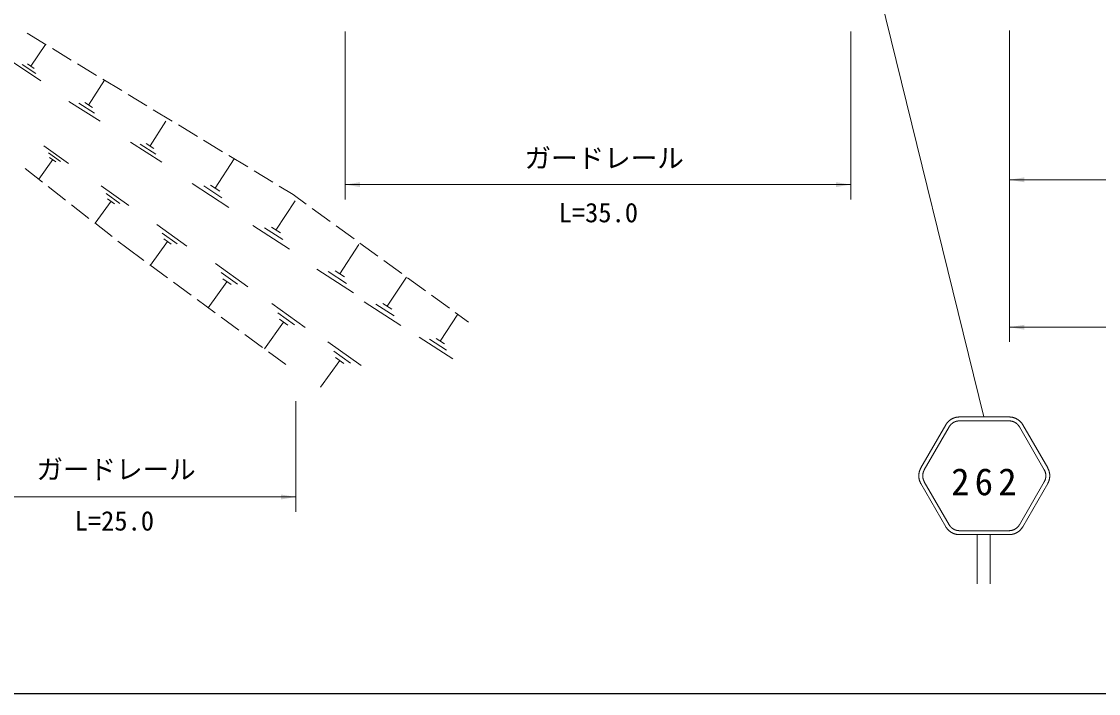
# Model space of a CAD drawing. Units: millimetres, scale not verified. Extents: x 40000 to 680000, y 20000 to 380000.
# Drawn here: x 84816 to 157882, y 205000 to 250586 of the extents above; entities that cross this region are included whole.
import ezdxf
from ezdxf.enums import TextEntityAlignment as Align

# ---------------------------------------------------------------- set-up
doc = ezdxf.new("R2010")
doc.units = ezdxf.units.MM
doc.header["$LTSCALE"] = 1000
for name, color, linetype, lineweight in [('M-STR-HTXT', 7, 'Continuous', 13), ('M-STR-STRC', 7, 'Continuous', 13), ('M-TTL-BAND', 7, 'Continuous', 25), ('M-WORK', 1, 'Continuous', 13)]:
    doc.layers.add(name, color=color, linetype=linetype, lineweight=lineweight)
doc.styles.add('ＭＳ ゴシック', font='')
doc.styles.get('ＭＳ ゴシック').set_extended_font_data('MS Gothic')

# ---------------------------------------------------------------- blocks, each defined once
blk = doc.blocks.new('filled_arrow')
at = {"color": 0, "linetype": 'Continuous', "lineweight": -2}
blk.add_solid([(7.5, 1.25), (0, 0), (7.5, -1.25)], dxfattribs=at)

msp = doc.modelspace()

# ---------------------------------------------------------------- linework, layer by layer
at = {"layer": 'M-STR-HTXT'}
for p, q in [((106781, 249908), (106781, 238523)), ((141070, 249908), (141070, 238523)), ((151854, 249985), (151854, 228848)), ((151854, 239848), (199391, 239848)), ((106781, 239523), (141070, 239523)), ((151854, 229848), (199391, 229848)), ((103426, 224832), (103426, 217332)), ((78894, 218332), (103426, 218332))]:
    msp.add_line(p, q, dxfattribs=at)
at = {"layer": 'M-STR-STRC'}
for p, q in [((136581, 278693), (150114, 223758)), ((151825, 223758), (148446, 223758)), ((147525, 223226), (145835, 220300)), ((146066, 220167), (147755, 223093)), ((148446, 223492), (151825, 223492)), ((152516, 223093), (154205, 220167)), ((154436, 220300), (152746, 223226)), ((145835, 219236), (147525, 216310)), ((147755, 216443), (146066, 219369)), ((154205, 219369), (152516, 216443)), ((152746, 216310), (154436, 219236)), ((151825, 216044), (148446, 216044)), ((151825, 215778), (148446, 215778)), ((149644, 215778), (149644, 212442)), ((150535, 215778), (150535, 212442))]:
    msp.add_line(p, q, dxfattribs=at)
for points in [[(147525, 223226), (147534, 223242), (147544, 223258), (147554, 223274), (147565, 223290), (147576, 223305), (147587, 223321), (147598, 223336), (147609, 223351), (147621, 223366), (147633, 223380), (147646, 223395), (147658, 223409), (147671, 223423), (147684, 223436), (147697, 223450), (147711, 223463), (147725, 223476), (147739, 223488), (147753, 223501), (147767, 223513), (147782, 223525), (147797, 223537), (147812, 223548), (147827, 223559), (147842, 223570), (147858, 223581), (147874, 223591), (147890, 223601), (147906, 223611), (147922, 223620), (147939, 223629), (147956, 223638), (147972, 223647), (147989, 223655), (148007, 223663), (148024, 223670), (148041, 223678), (148059, 223685), (148076, 223692), (148094, 223698), (148112, 223704), (148130, 223710), (148148, 223715), (148166, 223720), (148185, 223725), (148203, 223730), (148221, 223734), (148240, 223738), (148258, 223741), (148277, 223744), (148296, 223747), (148314, 223750), (148333, 223752), (148352, 223754), (148371, 223755), (148390, 223756), (148408, 223757), (148427, 223758), (148446, 223758)], [(151825, 223758), (151844, 223758), (151863, 223757), (151882, 223756), (151900, 223755), (151919, 223754), (151938, 223752), (151957, 223750), (151976, 223747), (151994, 223744), (152013, 223741), (152031, 223738), (152050, 223734), (152068, 223730), (152087, 223725), (152105, 223720), (152123, 223715), (152141, 223710), (152159, 223704), (152177, 223698), (152195, 223692), (152212, 223685), (152230, 223678), (152247, 223670), (152265, 223663), (152282, 223655), (152299, 223647), (152316, 223638), (152332, 223629), (152349, 223620), (152365, 223611), (152381, 223601), (152397, 223591), (152413, 223581), (152429, 223570), (152444, 223559), (152459, 223548), (152475, 223537), (152489, 223525), (152504, 223513), (152518, 223501), (152533, 223488), (152547, 223476), (152560, 223463), (152574, 223450), (152587, 223436), (152600, 223423), (152613, 223409), (152626, 223395), (152638, 223380), (152650, 223366), (152662, 223351), (152673, 223336), (152685, 223321), (152696, 223305), (152706, 223290), (152717, 223274), (152727, 223258), (152737, 223242), (152746, 223226)], [(147755, 223093), (147762, 223105), (147770, 223117), (147777, 223129), (147785, 223141), (147793, 223153), (147801, 223164), (147810, 223175), (147819, 223187), (147827, 223198), (147836, 223209), (147846, 223219), (147855, 223230), (147865, 223240), (147875, 223251), (147885, 223261), (147895, 223271), (147905, 223280), (147915, 223290), (147926, 223299), (147937, 223308), (147948, 223317), (147959, 223326), (147970, 223334), (147982, 223343), (147993, 223351), (148005, 223359), (148017, 223367), (148029, 223374), (148041, 223381), (148053, 223388), (148066, 223395), (148078, 223402), (148091, 223408), (148104, 223415), (148117, 223421), (148129, 223426), (148143, 223432), (148156, 223437), (148169, 223442), (148182, 223447), (148196, 223451), (148209, 223456), (148223, 223460), (148236, 223464), (148250, 223467), (148264, 223471), (148278, 223474), (148291, 223477), (148305, 223479), (148319, 223482), (148333, 223484), (148347, 223486), (148361, 223487), (148376, 223489), (148390, 223490), (148404, 223491), (148418, 223491), (148432, 223492), (148446, 223492)], [(151825, 223492), (151839, 223492), (151853, 223491), (151867, 223491), (151882, 223490), (151896, 223489), (151910, 223487), (151924, 223486), (151938, 223484), (151952, 223482), (151966, 223479), (151980, 223477), (151994, 223474), (152007, 223471), (152021, 223467), (152035, 223464), (152049, 223460), (152062, 223456), (152076, 223451), (152089, 223447), (152102, 223442), (152116, 223437), (152129, 223432), (152142, 223426), (152155, 223421), (152168, 223415), (152180, 223408), (152193, 223402), (152205, 223395), (152218, 223388), (152230, 223381), (152242, 223374), (152254, 223367), (152266, 223359), (152278, 223351), (152289, 223343), (152301, 223334), (152312, 223326), (152323, 223317), (152334, 223308), (152345, 223299), (152356, 223290), (152366, 223280), (152377, 223271), (152387, 223261), (152397, 223251), (152406, 223240), (152416, 223230), (152426, 223219), (152435, 223209), (152444, 223198), (152453, 223187), (152461, 223175), (152470, 223164), (152478, 223153), (152486, 223141), (152494, 223129), (152501, 223117), (152509, 223105), (152516, 223093)], [(145836, 219236), (145826, 219252), (145817, 219269), (145809, 219286), (145800, 219303), (145792, 219320), (145784, 219337), (145777, 219354), (145769, 219372), (145763, 219389), (145756, 219407), (145750, 219425), (145744, 219443), (145738, 219461), (145733, 219479), (145728, 219497), (145723, 219515), (145719, 219534), (145715, 219552), (145711, 219571), (145708, 219589), (145705, 219608), (145702, 219627), (145700, 219645), (145698, 219664), (145696, 219683), (145695, 219702), (145694, 219721), (145693, 219740), (145693, 219758), (145693, 219777), (145693, 219796), (145694, 219815), (145695, 219834), (145696, 219853), (145698, 219872), (145700, 219890), (145702, 219909), (145705, 219928), (145708, 219946), (145711, 219965), (145715, 219984), (145719, 220002), (145723, 220020), (145728, 220039), (145733, 220057), (145738, 220075), (145744, 220093), (145750, 220111), (145756, 220129), (145763, 220147), (145769, 220164), (145777, 220182), (145784, 220199), (145792, 220216), (145800, 220233), (145809, 220250), (145817, 220267), (145826, 220283), (145836, 220300)], [(146066, 219369), (146059, 219381), (146052, 219394), (146046, 219406), (146039, 219419), (146033, 219432), (146027, 219445), (146022, 219458), (146016, 219471), (146011, 219484), (146006, 219497), (146002, 219511), (145997, 219524), (145993, 219537), (145989, 219551), (145985, 219565), (145982, 219578), (145979, 219592), (145976, 219606), (145973, 219620), (145970, 219634), (145968, 219648), (145966, 219662), (145964, 219676), (145963, 219690), (145962, 219704), (145961, 219718), (145960, 219732), (145959, 219747), (145959, 219761), (145959, 219775), (145959, 219789), (145960, 219803), (145961, 219817), (145962, 219832), (145963, 219846), (145964, 219860), (145966, 219874), (145968, 219888), (145970, 219902), (145973, 219916), (145976, 219930), (145979, 219943), (145982, 219957), (145985, 219971), (145989, 219985), (145993, 219998), (145997, 220012), (146002, 220025), (146006, 220039), (146011, 220052), (146016, 220065), (146022, 220078), (146027, 220091), (146033, 220104), (146039, 220117), (146046, 220130), (146052, 220142), (146059, 220155), (146066, 220167)], [(154205, 220167), (154212, 220155), (154219, 220142), (154226, 220130), (154232, 220117), (154238, 220104), (154244, 220091), (154249, 220078), (154255, 220065), (154260, 220052), (154265, 220039), (154270, 220025), (154274, 220012), (154278, 219998), (154282, 219985), (154286, 219971), (154289, 219957), (154293, 219943), (154296, 219930), (154298, 219916), (154301, 219902), (154303, 219888), (154305, 219874), (154307, 219860), (154308, 219846), (154310, 219832), (154311, 219817), (154311, 219803), (154312, 219789), (154312, 219775), (154312, 219761), (154312, 219747), (154311, 219732), (154311, 219718), (154310, 219704), (154308, 219690), (154307, 219676), (154305, 219662), (154303, 219648), (154301, 219634), (154298, 219620), (154296, 219606), (154293, 219592), (154289, 219578), (154286, 219565), (154282, 219551), (154278, 219537), (154274, 219524), (154270, 219511), (154265, 219497), (154260, 219484), (154255, 219471), (154249, 219458), (154244, 219445), (154238, 219432), (154232, 219419), (154226, 219406), (154219, 219394), (154212, 219381), (154205, 219369)], [(154436, 220300), (154445, 220283), (154454, 220267), (154463, 220250), (154471, 220233), (154479, 220216), (154487, 220199), (154495, 220182), (154502, 220164), (154509, 220147), (154515, 220129), (154521, 220111), (154527, 220093), (154533, 220075), (154538, 220057), (154543, 220039), (154548, 220020), (154552, 220002), (154556, 219984), (154560, 219965), (154563, 219946), (154566, 219928), (154569, 219909), (154571, 219890), (154573, 219872), (154575, 219853), (154576, 219834), (154577, 219815), (154578, 219796), (154578, 219777), (154578, 219758), (154578, 219740), (154577, 219721), (154576, 219702), (154575, 219683), (154573, 219664), (154571, 219645), (154569, 219627), (154566, 219608), (154563, 219589), (154560, 219571), (154556, 219552), (154552, 219534), (154548, 219515), (154543, 219497), (154538, 219479), (154533, 219461), (154527, 219443), (154521, 219425), (154515, 219407), (154509, 219389), (154502, 219372), (154495, 219354), (154487, 219337), (154479, 219320), (154471, 219303), (154463, 219286), (154454, 219269), (154445, 219252), (154436, 219236)], [(148446, 215778), (148427, 215778), (148408, 215779), (148389, 215779), (148369, 215781), (148350, 215782), (148331, 215784), (148312, 215786), (148293, 215789), (148274, 215792), (148255, 215795), (148236, 215799), (148218, 215803), (148199, 215807), (148180, 215812), (148162, 215817), (148143, 215822), (148125, 215828), (148107, 215834), (148088, 215840), (148070, 215846), (148052, 215853), (148035, 215861), (148017, 215868), (148000, 215876), (147982, 215884), (147965, 215893), (147948, 215902), (147931, 215911), (147914, 215920), (147898, 215930), (147881, 215940), (147865, 215951), (147849, 215961), (147833, 215972), (147818, 215983), (147802, 215995), (147787, 216007), (147772, 216019), (147757, 216031), (147743, 216044), (147729, 216056), (147715, 216069), (147701, 216083), (147687, 216096), (147674, 216110), (147661, 216124), (147648, 216139), (147635, 216153), (147623, 216168), (147611, 216183), (147599, 216198), (147588, 216213), (147577, 216229), (147566, 216245), (147555, 216261), (147545, 216277), (147535, 216293), (147525, 216310)], [(148446, 216044), (148432, 216044), (148417, 216044), (148403, 216045), (148389, 216046), (148374, 216047), (148360, 216049), (148346, 216050), (148331, 216052), (148317, 216054), (148303, 216057), (148289, 216060), (148275, 216063), (148261, 216066), (148247, 216069), (148233, 216073), (148219, 216077), (148205, 216081), (148191, 216086), (148178, 216090), (148164, 216095), (148151, 216101), (148138, 216106), (148124, 216112), (148111, 216118), (148098, 216124), (148085, 216130), (148072, 216137), (148060, 216144), (148047, 216151), (148035, 216158), (148023, 216166), (148010, 216173), (147998, 216181), (147987, 216190), (147975, 216198), (147963, 216207), (147952, 216215), (147941, 216224), (147930, 216234), (147919, 216243), (147908, 216253), (147897, 216263), (147887, 216273), (147877, 216283), (147867, 216293), (147857, 216304), (147847, 216314), (147838, 216325), (147829, 216336), (147820, 216348), (147811, 216359), (147802, 216370), (147794, 216382), (147786, 216394), (147778, 216406), (147770, 216418), (147762, 216430), (147755, 216443)], [(152516, 216443), (152509, 216430), (152501, 216418), (152493, 216406), (152485, 216394), (152477, 216382), (152469, 216370), (152460, 216359), (152451, 216348), (152442, 216336), (152433, 216325), (152424, 216314), (152414, 216304), (152404, 216293), (152394, 216283), (152384, 216273), (152374, 216263), (152363, 216253), (152352, 216243), (152342, 216234), (152331, 216224), (152319, 216215), (152308, 216207), (152296, 216198), (152285, 216190), (152273, 216181), (152261, 216173), (152249, 216166), (152236, 216158), (152224, 216151), (152211, 216144), (152199, 216137), (152186, 216130), (152173, 216124), (152160, 216118), (152147, 216112), (152134, 216106), (152120, 216101), (152107, 216095), (152093, 216090), (152080, 216086), (152066, 216081), (152052, 216077), (152038, 216073), (152025, 216069), (152011, 216066), (151997, 216063), (151982, 216060), (151968, 216057), (151954, 216054), (151940, 216052), (151926, 216050), (151911, 216049), (151897, 216047), (151883, 216046), (151868, 216045), (151854, 216044), (151839, 216044), (151825, 216044)], [(152746, 216310), (152737, 216293), (152727, 216277), (152716, 216261), (152706, 216245), (152695, 216229), (152683, 216213), (152672, 216198), (152660, 216183), (152648, 216168), (152636, 216153), (152623, 216139), (152611, 216124), (152597, 216110), (152584, 216096), (152571, 216083), (152557, 216069), (152543, 216056), (152528, 216044), (152514, 216031), (152499, 216019), (152484, 216007), (152469, 215995), (152453, 215983), (152438, 215972), (152422, 215961), (152406, 215951), (152390, 215940), (152374, 215930), (152357, 215920), (152340, 215911), (152323, 215902), (152306, 215893), (152289, 215884), (152272, 215876), (152254, 215868), (152237, 215861), (152219, 215853), (152201, 215846), (152183, 215840), (152165, 215834), (152146, 215828), (152128, 215822), (152110, 215817), (152091, 215812), (152072, 215807), (152054, 215803), (152035, 215799), (152016, 215795), (151997, 215792), (151978, 215789), (151959, 215786), (151940, 215784), (151921, 215782), (151902, 215781), (151883, 215779), (151863, 215779), (151844, 215778), (151825, 215778)]]:
    msp.add_lwpolyline(points, dxfattribs=at)
at = {"layer": 'M-TTL-BAND'}
msp.add_line((40000, 205000), (579000, 205000), dxfattribs=at)
at = {"layer": 'M-WORK'}
for p, q in [((85197, 249786), (86480, 249008)), ((85448, 247556), (86434, 249036)), ((86908, 248749), (88191, 247972)), ((86127, 246570), (84277, 247801)), ((85680, 247402), (85217, 247710)), ((88618, 247713), (89901, 246936)), ((85788, 247063), (84863, 247678)), ((89365, 244913), (90442, 246607)), ((90329, 246677), (91612, 245899)), ((92040, 245640), (93322, 244863)), ((90154, 243816), (88036, 245163)), ((89759, 244365), (88700, 245038)), ((89629, 244745), (89100, 245082)), ((93750, 244604), (95033, 243827)), ((93534, 242143), (94612, 243837)), ((95461, 243568), (96744, 242791)), ((86338, 242152), (88001, 240962)), ((94324, 241046), (92206, 242393)), ((93929, 241594), (92870, 242268)), ((93799, 241975), (93270, 242311)), ((97171, 242532), (98454, 241754)), ((86931, 241225), (85979, 239894)), ((86635, 241688), (87466, 241093)), ((86723, 241373), (87139, 241076)), ((97957, 239286), (99251, 241273)), ((98882, 241495), (100165, 240718)), ((86234, 239695), (85052, 240619)), ((100592, 240459), (101875, 239682)), ((87810, 238464), (86628, 239387)), ((90219, 239442), (92093, 238101)), ((98876, 237980), (96392, 239597)), ((98417, 238633), (97175, 239442)), ((98268, 239083), (97647, 239488)), ((102303, 239423), (103239, 238856)), ((90888, 238397), (89815, 236898)), ((90553, 238920), (91490, 238249)), ((90653, 238565), (91122, 238229)), ((102077, 236442), (103371, 238429)), ((103239, 238856), (104138, 238201)), ((89386, 237232), (88204, 238156)), ((104543, 237907), (105756, 237025)), ((90962, 236001), (89780, 236925)), ((93995, 236805), (96024, 235353)), ((102995, 235136), (100512, 236754)), ((94357, 236239), (95371, 235513)), ((102536, 235789), (101294, 236598)), ((102388, 236240), (101767, 236644)), ((106160, 236731), (107373, 235849)), ((91950, 235229), (91356, 235693)), ((94719, 235673), (93557, 234050)), ((94465, 235855), (94973, 235492)), ((106411, 233476), (107704, 235463)), ((107778, 235554), (108991, 234672)), ((93111, 234378), (91950, 235229)), ((94724, 233195), (93514, 234082)), ((97966, 234169), (100177, 232587)), ((109395, 234378), (110608, 233496)), ((98361, 233553), (99466, 232761)), ((98479, 233134), (99032, 232738)), ((107329, 232170), (104845, 233788)), ((106870, 232823), (105628, 233632)), ((106721, 233274), (106100, 233678)), ((109634, 231265), (110928, 233252)), ((111012, 233202), (112226, 232319)), ((96336, 232012), (95127, 232899)), ((98755, 232936), (97489, 231167)), ((97949, 230830), (96740, 231717)), ((112630, 232025), (113843, 231143)), ((101789, 231452), (104057, 229829)), ((110553, 229959), (108069, 231576)), ((110093, 230612), (108852, 231421)), ((109945, 231062), (109324, 231467)), ((99562, 229647), (98352, 230534)), ((102599, 230187), (101300, 228373)), ((102194, 230820), (103328, 230008)), ((102315, 230390), (102882, 229984)), ((113225, 228896), (114415, 230724)), ((114247, 230849), (115147, 230194)), ((101175, 228464), (99965, 229351)), ((105597, 228864), (107865, 227240)), ((114069, 227696), (111785, 229183)), ((113647, 228296), (112505, 229040)), ((113510, 228710), (112939, 229082)), ((102739, 227317), (101578, 228169)), ((106002, 228231), (107136, 227419)), ((106406, 227598), (105108, 225784)), ((106123, 227801), (106690, 227396))]:
    msp.add_line(p, q, dxfattribs=at)

# ---------------------------------------------------------------- block references
at = {"layer": 'M-STR-HTXT', "xscale": 133, "yscale": 133}
for p in [(106781, 239523), (151854, 239848), (151854, 229848)]:
    msp.add_blockref('filled_arrow', p, dxfattribs=at)
at = {"layer": 'M-STR-HTXT', "xscale": 133, "yscale": 133, "rotation": 180}
for p in [(141070, 239523), (103426, 218332)]:
    msp.add_blockref('filled_arrow', p, dxfattribs=at)

# ---------------------------------------------------------------- texts
at = {"layer": 'M-STR-HTXT', "style": 'ＭＳ ゴシック'}
for p in [(118945, 241320), (85827, 220205)]:
    msp.add_text('ガードレール', height=1320, dxfattribs=at).set_placement(p, align=Align.MIDDLE_LEFT)
for s, p in [('L=35.0', (123950, 236569)), ('L=25.0', (91112, 215655))]:
    msp.add_text(s, height=1320, dxfattribs=at).set_placement(p, align=Align.BOTTOM_CENTER)
at = {"layer": 'M-STR-STRC', "insert": (147889, 218419), "char_height": 1833, "attachment_point": 7, "style": 'ＭＳ ゴシック'}
msp.add_mtext('\\T1.28;262', dxfattribs=at)

doc.saveas('drawing.dxf')
